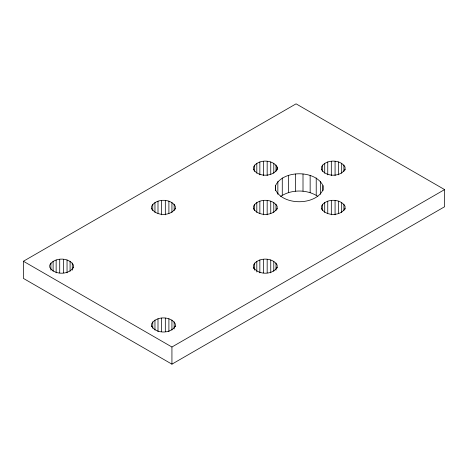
<?xml version="1.0" encoding="UTF-8"?>
<svg xmlns="http://www.w3.org/2000/svg" width="468" height="468" viewBox="0 0 468 468"><rect width="100%" height="100%" fill="white"/><g stroke="black" fill="none" stroke-linecap="round" stroke-linejoin="round"><path stroke-width="0.7" d="M275.535 185.585L275.535 189.92C283.163 205.663 315.338 205.663 322.961 189.92L322.961 185.585C315.333 169.843 283.163 169.843 275.535 185.585L275.535 190.587M73.453 267.93L73.453 265.075C68.995 257.107 54.194 257.107 49.737 265.075L49.737 267.24C54.194 275.207 68.995 275.207 73.453 267.24M175.301 209.132L175.301 206.271C170.843 198.303 156.049 198.303 151.591 206.271L151.591 209.132M175.301 208.435C170.843 216.409 156.049 216.409 151.591 208.435M175.301 326.734L175.301 323.879C170.843 315.912 156.049 315.912 151.591 323.879L151.591 326.734M253.445 169.235C257.897 177.202 272.698 177.202 277.155 169.235L277.155 167.07C272.698 159.102 257.897 159.102 253.445 167.07L253.445 169.925M175.301 326.044C170.843 334.012 156.049 334.012 151.591 326.044M277.155 209.132L277.155 206.271C272.698 198.303 257.897 198.303 253.445 206.271L253.445 209.132M277.155 208.441C272.698 216.409 257.897 216.409 253.445 208.441M277.155 267.93L277.155 265.075C272.698 257.107 257.897 257.107 253.445 265.075L253.445 268.673M345.056 169.925L345.056 167.07C340.599 159.102 325.798 159.102 321.346 167.07L321.346 169.925M277.155 267.24C272.698 275.207 257.897 275.207 253.445 267.24M345.056 209.132L345.056 206.271C340.599 198.303 325.798 198.303 321.346 206.271L321.346 209.132M345.056 169.235C340.599 177.202 325.804 177.202 321.346 169.235M345.056 208.441C340.599 216.409 325.804 216.409 321.346 208.441M280.619 196.42C291.365 189.224 307.131 189.224 317.877 196.42M23.4 261.255L296.068 103.837L444.6 189.593L444.6 206.745L171.931 364.162L23.4 278.407L23.4 261.255L171.931 347.01L444.6 189.593M343.892 165.005L343.892 171.44M343.892 204.206L343.892 210.641M341.687 163.25L341.687 173.259M341.687 202.457L341.687 212.46M338.651 161.975L338.651 174.839M338.651 201.181L338.651 213.326M335.076 161.308L335.076 175.599M335.076 200.509L335.076 214.8M331.321 161.308L331.321 175.599M331.321 200.509L331.321 214.8M327.752 161.975L327.752 174.839M327.752 201.181L327.752 213.326M324.71 163.25L324.71 173.259M324.71 202.457L324.71 212.46M322.961 185.585L322.961 190.587M322.505 165.005L322.505 171.44M322.505 204.206L322.505 210.641M320.639 181.461L320.639 194.325M316.222 177.951L316.222 195.103M310.149 175.406L310.149 192.553M303.007 174.061L303.007 191.213M295.495 174.067L295.495 191.213M288.352 175.406L288.352 192.553M282.274 177.951L282.274 195.103M277.857 181.461L277.857 194.325M277.155 167.07L277.155 169.925M275.991 165.005L275.991 171.44M275.991 204.206L275.991 210.641M275.991 263.01L275.991 270.159M273.786 163.25L273.786 173.259M273.786 202.457L273.786 212.46M273.786 261.255L273.786 271.264M270.75 161.975L270.75 174.125M270.75 201.181L270.75 213.326M270.75 259.986L270.75 272.85M267.175 161.308L267.175 175.599M267.175 200.509L267.175 214.8M267.175 259.313L267.175 272.891M263.42 161.308L263.42 175.599M263.42 200.509L263.42 214.8M263.42 259.313L263.42 272.891M259.851 161.975L259.851 174.839M259.851 201.181L259.851 213.326M259.851 259.986L259.851 272.85M256.809 163.25L256.809 173.259M256.809 202.457L256.809 212.46M256.809 261.255L256.809 271.978M254.604 165.005L254.604 171.44M254.604 204.206L254.604 210.641M254.604 263.01L254.604 270.159M174.143 204.206L174.143 210.641M174.143 321.814L174.143 328.963M171.931 202.457L171.931 212.46M171.931 320.059L171.931 330.069M171.931 347.01L171.931 364.162M168.895 201.181L168.895 213.326M168.895 318.79L168.895 331.648M165.321 200.509L165.321 214.8M165.321 318.117L165.321 331.695M161.571 200.509L161.571 214.8M161.571 318.117L161.571 331.695M157.997 201.181L157.997 213.326M157.997 318.79L157.997 331.648M154.961 202.457L154.961 212.46M154.961 320.059L154.961 330.069M152.749 204.206L152.749 210.641M152.749 321.814L152.749 328.249M72.288 263.01L72.288 270.159M70.083 261.255L70.083 271.264M67.047 259.986L67.047 272.85M63.472 259.313L63.472 272.891M59.717 259.313L59.717 272.891M56.142 259.986L56.142 272.85M53.106 261.255L53.106 271.264M50.901 263.01L50.901 270.159"/></g></svg>
